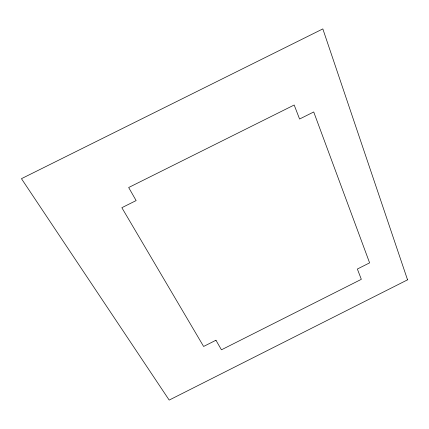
<?xml version="1.0" encoding="UTF-8"?>
<svg xmlns="http://www.w3.org/2000/svg" width="429" height="429" viewBox="0 0 429 429"><rect width="100%" height="100%" fill="white"/><g stroke="black" fill="none" stroke-linecap="round" stroke-linejoin="round"><path stroke-width="0.64" d="M215.959 340.24L203.614 346.455L121.852 207.7L136.132 200.579L128.668 187.521L294.181 105.014L299.576 119.026L313.728 111.969L369.61 262.864L357.362 269.031L361.331 279.327L221.434 349.817L215.959 340.24M407.55 279.837L169.192 400.091L21.45 178.678L322.839 28.909L407.55 279.837"/></g></svg>
